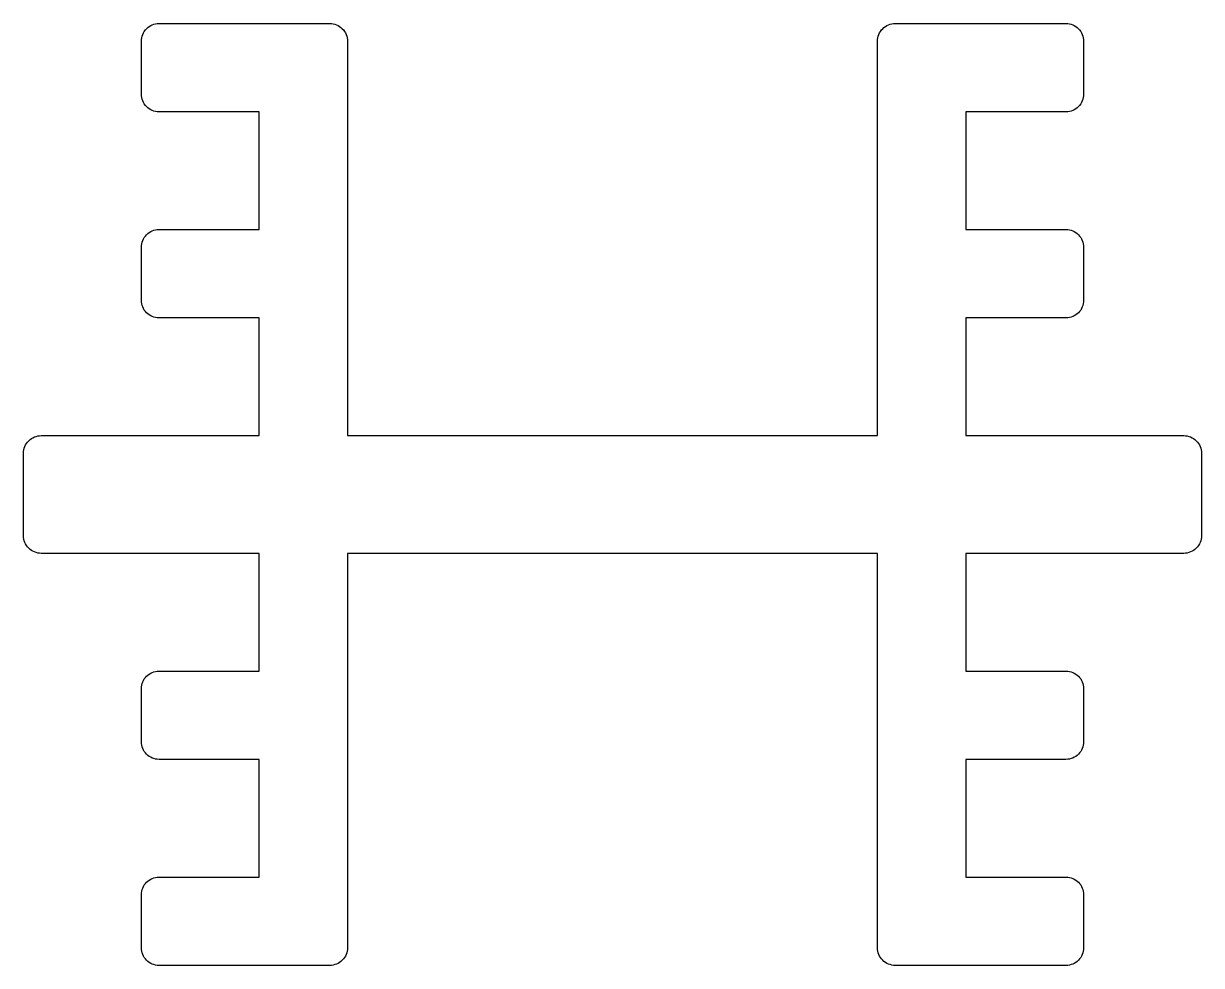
# Model space of a CAD drawing. Extents: x 141.3 to 161.3, y 216.3 to 232.3.
import ezdxf

# ---------------------------------------------------------------- set-up
doc = ezdxf.new("R2010")
doc.units = 0
doc.header["$LTSCALE"] = 15
doc.layers.get('0').update_dxf_attribs({"linetype": 'CONTINUOUS'})

msp = doc.modelspace()

# ---------------------------------------------------------------- linework, layer by layer
at = {"ltscale": 0.05}
msp.add_lwpolyline([(159.27, 228.55), (159.27, 227.65, -0.414214), (158.97, 227.35), (157.27, 227.35), (157.27, 225.35), (160.97, 225.35, -0.414214), (161.27, 225.05), (161.27, 223.65, -0.414214), (160.97, 223.35), (157.27, 223.35), (157.27, 221.35), (158.97, 221.35, -0.414214), (159.27, 221.05), (159.27, 220.15, -0.414214), (158.97, 219.85), (157.27, 219.85), (157.27, 217.85), (158.97, 217.85, -0.414214), (159.27, 217.55), (159.27, 216.65, -0.414214), (158.97, 216.35), (156.07, 216.35, -0.414214), (155.77, 216.65), (155.77, 223.35), (146.77, 223.35), (146.77, 216.65, -0.414214), (146.47, 216.35), (143.57, 216.35, -0.414214), (143.27, 216.65), (143.27, 217.55, -0.414214), (143.57, 217.85), (145.27, 217.85), (145.27, 219.85), (143.57, 219.85, -0.414214), (143.27, 220.15), (143.27, 221.05, -0.414214), (143.57, 221.35), (145.27, 221.35), (145.27, 223.35), (141.57, 223.35, -0.414214), (141.27, 223.65), (141.27, 225.05, -0.414214), (141.57, 225.35), (145.27, 225.35), (145.27, 227.35), (143.57, 227.35, -0.414214), (143.27, 227.65), (143.27, 228.55, -0.414214), (143.57, 228.85), (145.27, 228.85), (145.27, 230.85), (143.57, 230.85, -0.414214), (143.27, 231.15), (143.27, 232.05, -0.414214), (143.57, 232.35), (146.47, 232.35, -0.414214), (146.77, 232.05), (146.77, 225.35), (155.77, 225.35), (155.77, 232.05, -0.414214), (156.07, 232.35), (158.97, 232.35, -0.414214), (159.27, 232.05), (159.27, 231.15, -0.414214), (158.97, 230.85), (157.27, 230.85), (157.27, 228.85), (158.97, 228.85, -0.414214)], format="xyb", close=True, dxfattribs=at)

doc.saveas('drawing.dxf')
